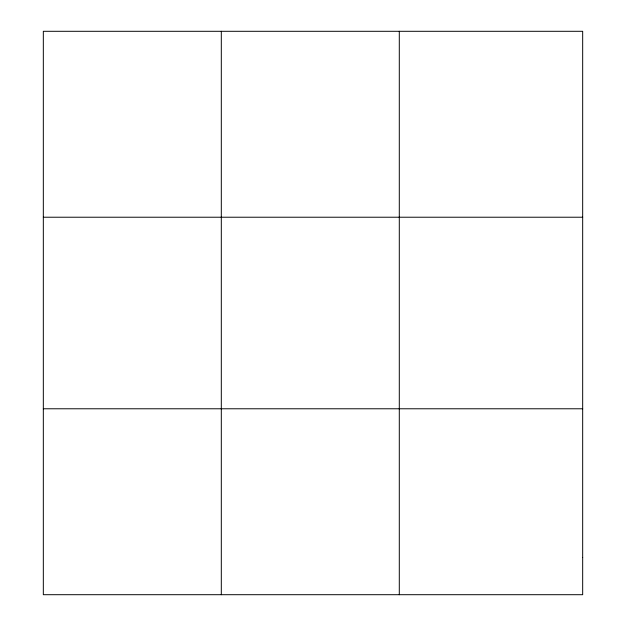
<?xml version="1.0" encoding="UTF-8"?>
<svg xmlns="http://www.w3.org/2000/svg" width="626" height="626" viewBox="0 0 626 626"><rect width="100%" height="100%" fill="white"/><g stroke="black" fill="none" stroke-linecap="round" stroke-linejoin="round"><path stroke-width="0.94" d="M221.307 31.3L221.307 594.7M399.294 31.3L399.294 594.7M43.327 217.222L582.673 217.222M43.327 408.778L582.673 408.778M582.673 557.516L582.673 594.7L43.327 594.7L43.327 31.3L582.673 31.3L582.673 557.516"/></g></svg>
